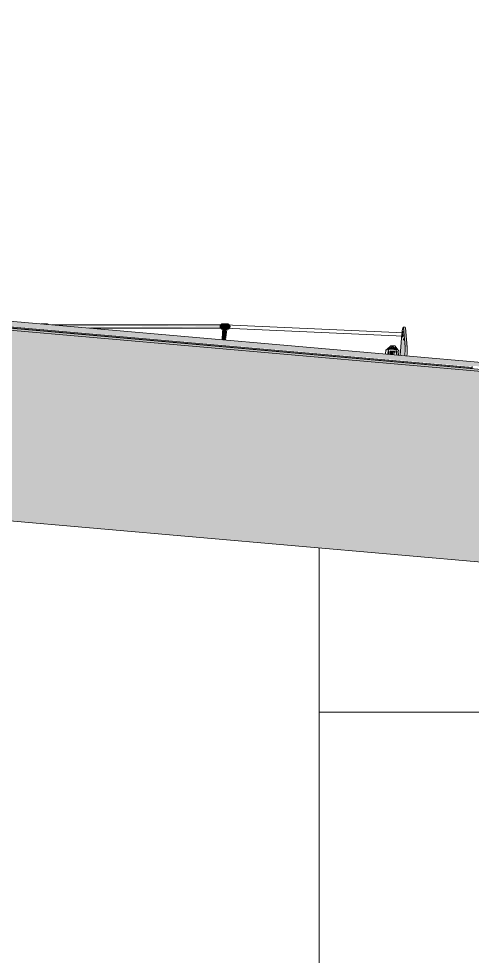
# Model space of a CAD drawing. Header units: metres. Extents: x -4613 to -4328, y -1 to 30.
# Drawn here: x -4358.05 to -4356.96, y 15.457 to 17.711 of the extents above; entities that cross this region are included whole.
import ezdxf

# ---------------------------------------------------------------- set-up
doc = ezdxf.new("R2010")
doc.units = ezdxf.units.M
for name, color, linetype, lineweight in [('A-ROOF', 132, 'Continuous', 5), ('A-WALL-PATT', 111, 'Continuous', 5), ('Q-SPCQ', 91, 'Continuous', 5)]:
    doc.layers.add(name, color=color, linetype=linetype, lineweight=lineweight)

# ---------------------------------------------------------------- blocks, each defined once
blk = doc.blocks.new('Static Line_Sayfa_Metal Deck_Pan Mount - Up to 15 _ pitch - Max 2 Users-1846359-NORTH EAST')
at = {"layer": 'Q-SPCQ'}
for points in [[(4341.1083, 16.9761), (4341.1106, 16.9772), (4341.1002, 16.9768)], [(4341.1662, 16.9711), (4341.5284, 16.973), (4341.5285, 16.9747), (4341.1439, 16.973), (4341.1628, 16.9714)], [(4341.2157, 16.9667), (4341.528, 16.969), (4341.528, 16.9711), (4341.1895, 16.969), (4341.2151, 16.9668)], [(4341.5333, 16.9642), (4341.5439, 16.9645), (4341.539, 16.968), (4341.5396, 16.9744), (4341.5454, 16.9772), (4341.5344, 16.9772), (4341.5285, 16.9744), (4341.528, 16.968), (4341.5329, 16.9645)], [(4341.54, 16.9673), (4341.5432, 16.9693), (4341.5396, 16.9744), (4341.5396, 16.9676)], [(4341.5425, 16.9655), (4341.5497, 16.9677), (4341.5497, 16.9732), (4341.5427, 16.9759), (4341.5409, 16.9729), (4341.5432, 16.9693), (4341.541, 16.9666)], [(4341.538, 16.9385), (4341.5408, 16.9645), (4341.5338, 16.9645), (4341.5322, 16.939), (4341.5356, 16.9387)], [(4341.5409, 16.9383), (4341.5419, 16.9633), (4341.5407, 16.9634), (4341.5398, 16.9384), (4341.5408, 16.9383)], [(4341.9679, 16.9677), (4341.9722, 16.9215), (4341.9771, 16.9211), (4341.9729, 16.9672)], [(4341.9401, 16.9146), (4341.9382, 16.9152), (4341.9365, 16.9174), (4341.9382, 16.9211), (4341.933, 16.9202), (4341.9301, 16.9154), (4341.9382, 16.9148)], [(4341.935, 16.9038), (4341.9344, 16.913), (4341.9306, 16.9131), (4341.9304, 16.9042), (4341.9349, 16.9038)], [(4341.9454, 16.9146), (4341.9456, 16.9215), (4341.9382, 16.9202), (4341.9353, 16.9154)], [(4341.9445, 16.903), (4341.9453, 16.9125), (4341.9359, 16.9131), (4341.9355, 16.9038), (4341.9441, 16.903)], [(4341.9544, 16.9138), (4341.9519, 16.9186), (4341.9456, 16.9215), (4341.9454, 16.9146)], [(4341.9492, 16.9138), (4341.9489, 16.9143), (4341.9456, 16.9141)]]:
    blk.add_hatch(color=256, dxfattribs=at).paths.add_polyline_path(points)
h = blk.add_hatch(color=256, dxfattribs=at)
h.paths.add_polyline_path([(4341.9722, 16.9215), (4341.9679, 16.9677), (4341.9665, 16.952)])
h.paths.add_polyline_path([(4341.96, 16.9017), (4341.9713, 16.9023), (4341.9722, 16.9215), (4341.9659, 16.9467), (4341.9601, 16.9023)])
h = blk.add_hatch(color=256, dxfattribs=at)
h.paths.add_polyline_path([(4341.9533, 16.9022), (4341.9541, 16.9117), (4341.948, 16.9122), (4341.9509, 16.9024), (4341.9521, 16.9023)])
h.paths.add_polyline_path([(4341.9471, 16.9027), (4341.948, 16.9122), (4341.9453, 16.9125), (4341.9462, 16.9028)])
for p, q in [((4341.11, 16.9772), (4341.099, 16.9772)), ((4341.5394, 16.9747), (4341.1244, 16.9747)), ((4341.5449, 16.9772), (4341.5338, 16.9772)), ((4341.9686, 16.9558), (4341.5395, 16.9747)), ((4341.2159, 16.9667), (4341.5394, 16.9667)), ((4341.5338, 16.9645), (4341.5328, 16.9667)), ((4341.5333, 16.9642), (4341.5335, 16.9642)), ((4341.5337, 16.9634), (4341.5338, 16.9645)), ((4341.5338, 16.9645), (4341.5408, 16.9645)), ((4341.5338, 16.9642), (4341.5449, 16.9642)), ((4341.5392, 16.9667), (4341.9682, 16.9478)), ((4341.5398, 16.9667), (4341.5408, 16.9645)), ((4341.5408, 16.9645), (4341.5407, 16.9634)), ((4341.5407, 16.9634), (4341.5437, 16.9631)), ((4341.5437, 16.9631), (4341.5438, 16.9643)), ((4341.5438, 16.9643), (4341.5451, 16.9662)), ((4341.9644, 16.952), (4341.96, 16.9017)), ((4341.9724, 16.969), (4341.9674, 16.9694)), ((4341.9722, 16.9215), (4341.9679, 16.9677)), ((4341.9729, 16.9672), (4341.9771, 16.9211)), ((4341.9681, 16.9378), (4341.9685, 16.9416)), ((4341.926, 16.9136), (4341.9252, 16.9047)), ((4341.926, 16.9136), (4341.9266, 16.9144)), ((4341.9275, 16.9149), (4341.9266, 16.9144)), ((4341.9281, 16.9156), (4341.9275, 16.9149)), ((4341.9312, 16.9136), (4341.9304, 16.9042)), ((4341.9312, 16.9136), (4341.9318, 16.9144)), ((4341.9328, 16.9149), (4341.9318, 16.9144)), ((4341.9333, 16.9156), (4341.9328, 16.9149)), ((4341.9502, 16.9136), (4341.9507, 16.9129)), ((4341.9515, 16.9123), (4341.9507, 16.9129)), ((4341.9555, 16.9136), (4341.9559, 16.9129)), ((4341.9567, 16.9123), (4341.9559, 16.9129)), ((4341.9563, 16.9019), (4341.9571, 16.9114)), ((4341.9571, 16.9114), (4341.9567, 16.9123)), ((4341.9713, 16.9017), (4341.9717, 16.9058)), ((4341.9766, 16.9054), (4341.9763, 16.9013))]:
    blk.add_line(p, q, dxfattribs=at)
at = {"layer": 'Q-SPCQ', "flags": 128}
for points in [[(4341.099, 16.9772), (4341.0987, 16.9772), (4341.0985, 16.9772), (4341.0982, 16.9772), (4341.098, 16.9771), (4341.0977, 16.9771)], [(4341.1106, 16.9772), (4341.1104, 16.9772), (4341.1101, 16.9772), (4341.11, 16.9772)], [(4341.1143, 16.9757), (4341.1141, 16.9758), (4341.1139, 16.976), (4341.1136, 16.9761), (4341.1134, 16.9763), (4341.1132, 16.9764), (4341.113, 16.9765), (4341.1127, 16.9766), (4341.1125, 16.9767), (4341.1122, 16.9768), (4341.112, 16.9769), (4341.1117, 16.977), (4341.1115, 16.9771), (4341.1112, 16.9771), (4341.111, 16.9772), (4341.1107, 16.9772), (4341.1106, 16.9772)], [(4341.5338, 16.9772), (4341.5336, 16.9772), (4341.5333, 16.9772), (4341.533, 16.9772), (4341.5328, 16.9771), (4341.5325, 16.9771), (4341.5323, 16.977), (4341.532, 16.977), (4341.5318, 16.9769), (4341.5315, 16.9768), (4341.5313, 16.9767), (4341.531, 16.9766), (4341.5308, 16.9765), (4341.5306, 16.9764), (4341.5303, 16.9762), (4341.5301, 16.9761), (4341.5299, 16.9759), (4341.5297, 16.9758), (4341.5295, 16.9756), (4341.5293, 16.9754), (4341.5291, 16.9752), (4341.529, 16.975), (4341.5288, 16.9748), (4341.5286, 16.9746), (4341.5285, 16.9744), (4341.5283, 16.9742), (4341.5282, 16.974), (4341.5281, 16.9738), (4341.528, 16.9735), (4341.5278, 16.9733), (4341.5277, 16.9731), (4341.5277, 16.9728), (4341.5276, 16.9726), (4341.5275, 16.9723), (4341.5275, 16.9721), (4341.5274, 16.9718), (4341.5274, 16.9716), (4341.5273, 16.9713), (4341.5273, 16.971), (4341.5273, 16.9708), (4341.5273, 16.9705), (4341.5273, 16.9703), (4341.5273, 16.97), (4341.5274, 16.9698), (4341.5274, 16.9695), (4341.5275, 16.9692), (4341.5275, 16.969), (4341.5276, 16.9688), (4341.5277, 16.9685), (4341.5278, 16.9683), (4341.5279, 16.968), (4341.528, 16.9678), (4341.5281, 16.9676), (4341.5283, 16.9673), (4341.5284, 16.9671), (4341.5285, 16.9669), (4341.5287, 16.9667), (4341.5289, 16.9665), (4341.529, 16.9663), (4341.5292, 16.9661), (4341.5294, 16.9659), (4341.5296, 16.9658), (4341.5298, 16.9656), (4341.53, 16.9654), (4341.5302, 16.9653), (4341.5305, 16.9652), (4341.5307, 16.965), (4341.5309, 16.9649), (4341.5311, 16.9648), (4341.5314, 16.9647), (4341.5316, 16.9646), (4341.5319, 16.9645), (4341.5321, 16.9644), (4341.5324, 16.9644), (4341.5326, 16.9643), (4341.5329, 16.9643), (4341.5332, 16.9643), (4341.5333, 16.9642)], [(4341.5449, 16.9642), (4341.5451, 16.9642), (4341.5454, 16.9642), (4341.5456, 16.9643), (4341.5459, 16.9643), (4341.5462, 16.9643), (4341.5464, 16.9644), (4341.5467, 16.9645), (4341.5469, 16.9646), (4341.5472, 16.9646), (4341.5474, 16.9647), (4341.5477, 16.9648), (4341.5479, 16.965), (4341.5481, 16.9651), (4341.5483, 16.9652), (4341.5486, 16.9654), (4341.5488, 16.9655), (4341.549, 16.9657), (4341.5492, 16.9658), (4341.5494, 16.966), (4341.5495, 16.9662), (4341.5497, 16.9664), (4341.5499, 16.9666), (4341.5501, 16.9668), (4341.5502, 16.967), (4341.5504, 16.9672), (4341.5505, 16.9674), (4341.5506, 16.9677), (4341.5507, 16.9679), (4341.5508, 16.9681), (4341.5509, 16.9684), (4341.551, 16.9686), (4341.5511, 16.9689), (4341.5512, 16.9691), (4341.5512, 16.9694), (4341.5513, 16.9696), (4341.5513, 16.9699), (4341.5513, 16.9701), (4341.5514, 16.9704), (4341.5514, 16.9706), (4341.5514, 16.9709), (4341.5514, 16.9712), (4341.5513, 16.9714), (4341.5513, 16.9717), (4341.5513, 16.9719), (4341.5512, 16.9722), (4341.5511, 16.9724), (4341.5511, 16.9727), (4341.551, 16.9729), (4341.5509, 16.9732), (4341.5508, 16.9734), (4341.5507, 16.9736), (4341.5506, 16.9739), (4341.5504, 16.9741), (4341.5503, 16.9743), (4341.5501, 16.9745), (4341.55, 16.9747), (4341.5498, 16.9749), (4341.5496, 16.9751), (4341.5495, 16.9753), (4341.5493, 16.9755), (4341.5491, 16.9757), (4341.5489, 16.9758), (4341.5487, 16.976), (4341.5485, 16.9761), (4341.5482, 16.9763), (4341.548, 16.9764), (4341.5478, 16.9765), (4341.5475, 16.9766), (4341.5473, 16.9767), (4341.5471, 16.9768), (4341.5468, 16.9769), (4341.5466, 16.977), (4341.5463, 16.9771), (4341.546, 16.9771), (4341.5458, 16.9772), (4341.5455, 16.9772), (4341.5454, 16.9772)], [(4341.5454, 16.9772), (4341.5452, 16.9772), (4341.5449, 16.9772), (4341.5449, 16.9772)], [(4341.9281, 16.9156), (4341.938, 16.9243), (4341.939, 16.9243), (4341.9393, 16.9243), (4341.9395, 16.9243), (4341.9396, 16.9243), (4341.9397, 16.9243), (4341.9397, 16.9243), (4341.9398, 16.9243), (4341.9398, 16.9243), (4341.9398, 16.9243), (4341.9398, 16.9243), (4341.9398, 16.9243), (4341.9399, 16.9243), (4341.9399, 16.9243), (4341.9399, 16.9243), (4341.9399, 16.9243), (4341.9399, 16.9243), (4341.9399, 16.9243), (4341.9399, 16.9243), (4341.9399, 16.9243), (4341.9399, 16.9243), (4341.9399, 16.9243), (4341.94, 16.9243)], [(4341.9333, 16.9156), (4341.9432, 16.9243), (4341.9442, 16.9243), (4341.9445, 16.9243), (4341.9447, 16.9243), (4341.9448, 16.9243), (4341.9449, 16.9243), (4341.9449, 16.9243), (4341.945, 16.9243), (4341.945, 16.9243), (4341.945, 16.9243), (4341.945, 16.9243), (4341.9451, 16.9243), (4341.9451, 16.9243), (4341.9451, 16.9243), (4341.9451, 16.9243), (4341.9451, 16.9243), (4341.9451, 16.9243), (4341.9451, 16.9243), (4341.9451, 16.9243), (4341.9451, 16.9243), (4341.9452, 16.9243), (4341.9452, 16.9243), (4341.9452, 16.9243)], [(4341.9442, 16.9213), (4341.942, 16.9239), (4341.941, 16.9242), (4341.9407, 16.9242), (4341.9405, 16.9242), (4341.9404, 16.9243), (4341.9404, 16.9243), (4341.9403, 16.9243), (4341.9403, 16.9243), (4341.9402, 16.9243), (4341.9402, 16.9243), (4341.9402, 16.9243), (4341.9402, 16.9243), (4341.9402, 16.9243), (4341.9401, 16.9243), (4341.9401, 16.9243), (4341.9401, 16.9243), (4341.9401, 16.9243), (4341.9401, 16.9243), (4341.9401, 16.9243), (4341.9401, 16.9243), (4341.9401, 16.9243), (4341.9401, 16.9243), (4341.9401, 16.9243)], [(4341.9555, 16.9136), (4341.9472, 16.9239), (4341.9463, 16.9242), (4341.9459, 16.9242), (4341.9457, 16.9242), (4341.9456, 16.9243), (4341.9456, 16.9243), (4341.9455, 16.9243), (4341.9455, 16.9243), (4341.9455, 16.9243), (4341.9454, 16.9243), (4341.9454, 16.9243), (4341.9454, 16.9243), (4341.9454, 16.9243), (4341.9454, 16.9243), (4341.9454, 16.9243), (4341.9453, 16.9243), (4341.9453, 16.9243), (4341.9453, 16.9243), (4341.9453, 16.9243), (4341.9453, 16.9243), (4341.9453, 16.9243), (4341.9453, 16.9243), (4341.9453, 16.9243)]]:
    blk.add_lwpolyline(points, dxfattribs=at)
at = {"layer": 'Q-SPCQ'}
for centre, major_axis, ratio, start_param, end_param in [((4341.1106, 16.9707), (0, 0.00522), 0.996204, 6.195919, 6.283185), ((4341.5454, 16.9707), (0, 0.00522), 0.996204, 6.195919, 9.337512), ((4341.5393, 16.9707), (0, 0.004), 0.996204, 4.625123, 5.934119), ((4341.5394, 16.9707), (0, 0.004), 0.996204, 4.625122, 5.934119), ((4341.5454, 16.9707), (0, 0.00522), 0.996204, 3.141593, 6.195919), ((4341.5256, 16.9325), (0.0061, 0.0697), 0.08672, 4.814764, 5.178788), ((4341.5435, 16.9325), (0.0061, 0.0697), 0.08672, 1.119629, 1.490976), ((4341.5464, 16.9322), (0.0061, 0.0697), 0.08672, 1.119629, 1.490962), ((4341.5394, 16.9707), (0, 0.004), 0.996204, 3.577925, 4.625123), ((4341.9684, 16.9518), (0, 0.004), 0.996204, 1.48353, 2.792527), ((4341.9659, 16.952), (0.0015, 0.0174), 0.08672, 5.837015, 7.861597), ((4341.9684, 16.9518), (0, 0.004), 0.996204, 0.436332, 1.48353), ((4341.9659, 16.952), (0.00066, 0.00747), 0.08672, 1.840211, 4.720005), ((4341.9659, 16.952), (0.00066, 0.00747), 0.08672, 5.767202, 7.337999), ((4341.9709, 16.9516), (0.0015, 0.0174), 0.08672, 5.837015, 6.596234), ((4341.9701, 16.9058), (0.0015, 0.0174), 0.08672, 4.720005, 5.837015), ((4341.9751, 16.9054), (0.0015, 0.0174), 0.08672, 4.720005, 5.837015), ((4341.9683, 16.902), (0, 0.003), 0.996204, 4.363323, 4.625123), ((4341.9683, 16.902), (0, 0.008), 0.996204, 4.363323, 4.625123)]:
    blk.add_ellipse(centre, major_axis=major_axis, ratio=ratio, start_param=start_param, end_param=end_param, dxfattribs=at)
blk = doc.blocks.new('Static Line_Sayfa_Metal Deck_Pan Mount - Up to 15 _ pitch - Max 2 Users-1848787-NORTH EAST')
at = {"layer": 'Q-SPCQ'}
blk.add_line((4342.133, 16.8696), (4342.1333, 16.8737), dxfattribs=at)
blk.add_ellipse((4342.1333, 16.8734), major_axis=(0.000087, 0.000996), ratio=0.002511, start_param=0, end_param=1.318637, dxfattribs=at)
blk = doc.blocks.new('Roof Gutters1 - Roof Gutters-1884510-NORTH EAST')
at = {"layer": 'A-ROOF'}
h = blk.add_hatch(color=256, dxfattribs=at)
h.paths.add_polyline_path([(4350.9385, 16.0996), (4350.9388, 16.1021), (4342.5201, 16.8381), (4342.5206, 16.8361), (4349.2498, 16.2474)])
h.paths.add_polyline_path([(4342.133, 16.87), (4342.1332, 16.8724), (4332.7124, 17.6966), (4332.7122, 17.6942), (4342.1297, 16.8703)])
h = blk.add_hatch(color=256, dxfattribs=at)
h.paths.add_polyline_path([(4350.9388, 16.1021), (4350.94, 16.116), (4342.4556, 16.8564), (4342.4565, 16.8542), (4342.4683, 16.8531), (4342.4683, 16.8482), (4342.519, 16.8419), (4342.5199, 16.8386), (4349.2498, 16.2498)])
h.paths.add_polyline_path([(4342.4212, 16.8542), (4342.4195, 16.8574), (4342.254, 16.8696), (4342.2551, 16.8688), (4342.421, 16.8543)])
h.paths.add_polyline_path([(4342.3724, 16.8554), (4342.3725, 16.8555), (4342.367, 16.8559)])
h.paths.add_polyline_path([(4342.437, 16.8559), (4342.4353, 16.86), (4342.4314, 16.8593), (4342.4331, 16.8562)])
h.paths.add_polyline_path([(4342.2069, 16.8711), (4342.209, 16.8758), (4342.2224, 16.8763), (4342.2222, 16.8787), (4332.7136, 17.7106), (4332.7131, 17.6966), (4342.1338, 16.8743), (4342.1353, 16.8761), (4342.2069, 16.8711)])
for p, q in [((4332.7122, 17.6942), (4342.133, 16.87)), ((4332.7124, 17.6967), (4342.1332, 16.8724)), ((4332.7136, 17.7106), (4342.2226, 16.8786))]:
    blk.add_line(p, q, dxfattribs=at)
blk = doc.blocks.new('Roof Gutters3 - Roof Gutters-1885272-NORTH EAST')
at = {"layer": 'A-ROOF'}
for points in [[(4352.5325, 15.9545), (4352.533, 15.9597), (4332.6798, 17.6966), (4332.6798, 17.6914), (4352.4719, 15.9598)], [(4352.4928, 15.5002), (4352.5325, 15.9545), (4332.6798, 17.6914), (4332.6798, 17.2336), (4352.4719, 15.5021)]]:
    blk.add_hatch(color=256, dxfattribs=at).paths.add_polyline_path(points)
for p, q in [((4352.533, 15.9597), (4332.6798, 17.6966)), ((4352.5325, 15.9545), (4332.6798, 17.6914)), ((4352.4928, 15.5002), (4332.6798, 17.2336))]:
    blk.add_line(p, q, dxfattribs=at)

msp = doc.modelspace()

# ---------------------------------------------------------------- hatches: boundary and pattern name
at = {"layer": 'A-ROOF'}
h = msp.add_hatch(color=256, dxfattribs=at)
h.paths.add_polyline_path([(-4348.008, 16.0864), (-4348.008, 16.0921), (-4348.1546, 16.1049), (-4348.1551, 16.0996), (-4348.1209, 16.0962)])
h.paths.add_polyline_path([(-4356.9607, 16.8696), (-4356.9606, 16.87), (-4356.9639, 16.8698)])
at = {"layer": 'A-WALL-PATT'}
h = msp.add_hatch(dxfattribs=at)
h.set_pattern_fill('FP_174', color=256, style=0, pattern_type=2)
h.set_pattern_definition([(90, (-4347.7316, 7.64), (-6, 4e-16), [1.2, -1.2]), (90, (-4346.5316, 7.64), (-6, 4e-16), [1.2, -1.2]), (90, (-4345.3316, 7.64), (-6, 4e-16), [1.2, -1.2]), (90, (-4346.5316, 8.84), (-6, 4e-16), [1.2, -1.2]), (90, (-4345.3316, 8.84), (-6, 4e-16), [1.2, -1.2]), (180, (-4346.5316, 8.84), (-3e-16, -2.4), [1.2, -4.8]), (180, (-4345.3316, 10.04), (-3e-16, -2.4), [1.2, -4.8]), (90, (-4345.3316, 7.64), (-6, 4e-16), [1.2, -1.2]), (90, (-4344.1316, 7.64), (-6, 4e-16), [1.2, -1.2]), (90, (-4343.5316, 7.64), (-6, 4e-16), [1.2, -1.2]), (90, (-4344.1316, 8.84), (-6, 4e-16), [1.2, -1.2]), (90, (-4343.5316, 8.84), (-6, 4e-16), [1.2, -1.2]), (180, (-4344.1316, 8.84), (-3e-16, -2.4), [1.2, -4.8]), (180, (-4343.5316, 10.04), (-3e-16, -2.4), [0.6, -5.4]), (90, (-4348.3316, 7.64), (-6, 4e-16), [1.2, -1.2]), (90, (-4347.7316, 7.64), (-6, 4e-16), [1.2, -1.2]), (90, (-4348.3316, 8.84), (-6, 4e-16), [1.2, -1.2]), (90, (-4347.7316, 8.84), (-6, 4e-16), [1.2, -1.2]), (180, (-4348.3316, 8.84), (-3e-16, -2.4), [1.2, -4.8]), (180, (-4347.7316, 10.04), (-3e-16, -2.4), [0.6, -5.4]), (90, (-4347.7316, 7.64), (-6, 4e-16), [1.2, -1.2]), (90, (-4349.5316, 7.64), (-6, 4e-16), [1.2, -1.2])])
h.paths.add_polyline_path([(-4383.3073, 6.44), (-4365.4826, 6.44), (-4365.4826, 7.5), (-4365.0514, 7.5), (-4365.0514, 7.55), (-4364.2515, 7.55), (-4364.2515, 7.5), (-4363.8014, 7.5), (-4363.8014, 7.55), (-4363.0015, 7.55), (-4363.0015, 7.5), (-4360.5826, 7.5), (-4360.5826, 6.44), (-4356.9826, 6.44), (-4356.9826, 7.5), (-4356.5514, 7.5), (-4356.5514, 7.55), (-4355.7515, 7.55), (-4355.7515, 7.5), (-4355.3014, 7.5), (-4355.3014, 7.55), (-4354.5015, 7.55), (-4354.5015, 7.5), (-4352.0826, 7.5), (-4352.0826, 6.44), (-4349.5313, 6.44), (-4349.5313, 15.7566), (-4366.4142, 17.2336), (-4383.3073, 15.7556), (-4383.3073, 6.924)])
h.paths.add_polyline_path([(-4361.5812, 7.65), (-4362.2564, 7.65), (-4362.2873, 7.6549), (-4362.3151, 7.6691), (-4362.3373, 7.6912), (-4362.3515, 7.7191), (-4362.3564, 7.75), (-4362.3564, 8.75), (-4362.3515, 8.7809), (-4362.3373, 8.8088), (-4362.3151, 8.8309), (-4362.2873, 8.8451), (-4362.2564, 8.85), (-4361.2564, 8.85), (-4361.2255, 8.8451), (-4361.1976, 8.8309), (-4361.1755, 8.8088), (-4361.1613, 8.7809), (-4361.1564, 8.75), (-4361.1564, 7.75), (-4361.1613, 7.7191), (-4361.1755, 7.6912), (-4361.1976, 7.6691), (-4361.2255, 7.6549), (-4361.2564, 7.65), (-4361.351, 7.65)])
h.paths.add_polyline_path([(-4353.7564, 7.65), (-4353.7873, 7.6549), (-4353.8151, 7.6691), (-4353.8373, 7.6912), (-4353.8515, 7.7191), (-4353.8564, 7.75), (-4353.8564, 8.75), (-4353.8515, 8.7809), (-4353.8373, 8.8088), (-4353.8151, 8.8309), (-4353.7873, 8.8451), (-4353.7563, 8.85), (-4352.7564, 8.85), (-4352.7255, 8.8451), (-4352.6976, 8.8309), (-4352.6755, 8.8088), (-4352.6613, 8.7809), (-4352.6564, 8.75), (-4352.6564, 7.75), (-4352.6613, 7.7191), (-4352.6755, 7.6912), (-4352.6976, 7.6691), (-4352.7255, 7.6549), (-4352.7564, 7.65), (-4353.7563, 7.65)])

# ---------------------------------------------------------------- block references
at = {"layer": 'A-ROOF'}
for name in ['Roof Gutters3 - Roof Gutters-1885272-NORTH EAST', 'Roof Gutters1 - Roof Gutters-1884510-NORTH EAST']:
    msp.add_blockref(name, (-8699.0936, 0), dxfattribs=at)
at = {"layer": 'Q-SPCQ'}
for name in ['Static Line_Sayfa_Metal Deck_Pan Mount - Up to 15 _ pitch - Max 2 Users-1846359-NORTH EAST', 'Static Line_Sayfa_Metal Deck_Pan Mount - Up to 15 _ pitch - Max 2 Users-1848787-NORTH EAST']:
    msp.add_blockref(name, (-8699.0936, 0), dxfattribs=at)

doc.saveas('drawing.dxf')
